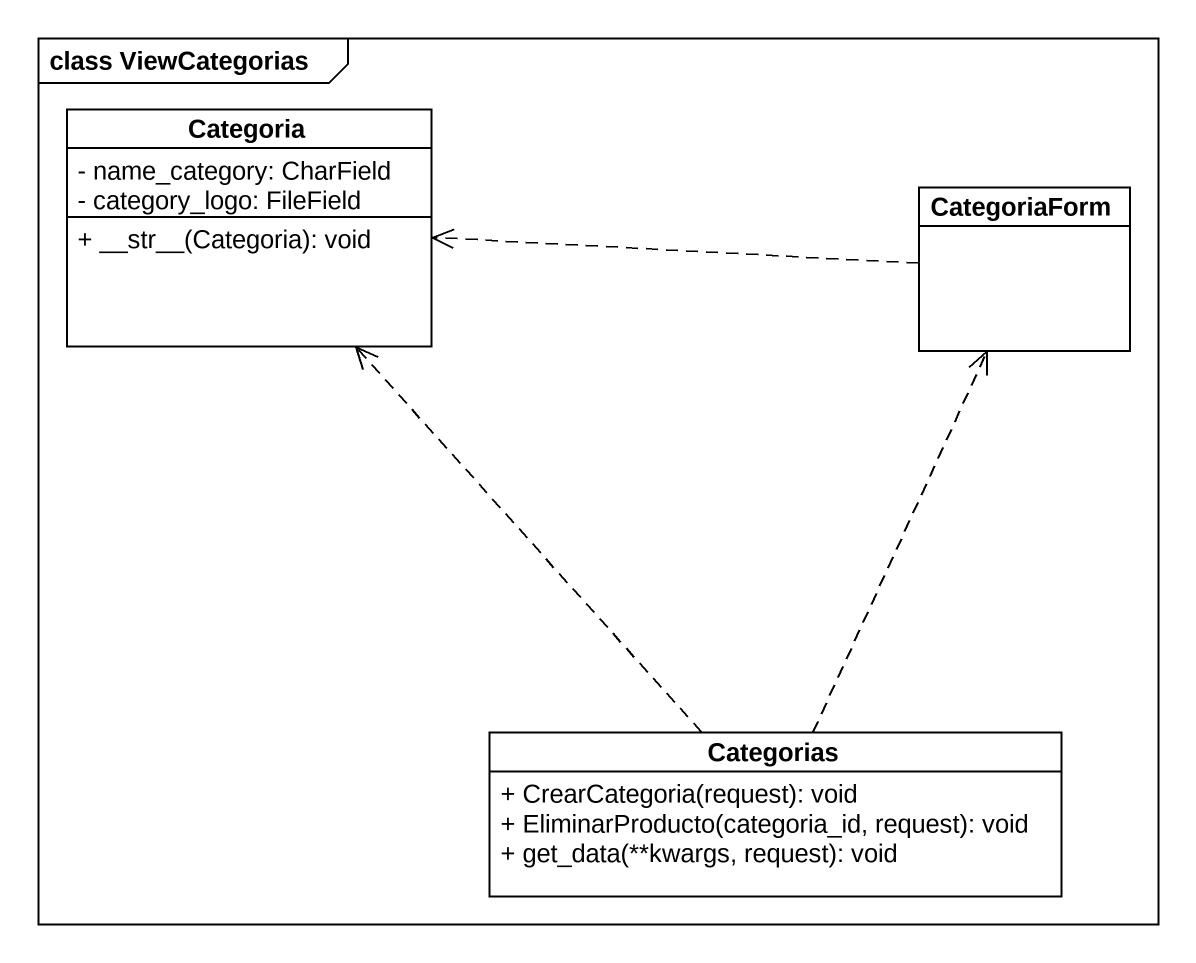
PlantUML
@startuml
mainframe class ViewCategorias
hide circle
hide empty members
skinparam classAttributeIconSize 0
class Categoria {
  - name_category: CharField
  - category_logo: FileField
  + ~__str~__(Categoria): void
}
class CategoriaForm
class Categorias {
  + CrearCategoria(request): void
  + EliminarProducto(categoria_id, request): void
  + get_data(**kwargs, request): void
}
CategoriaForm .left.> Categoria
Categorias .up.> Categoria
Categorias .up.> CategoriaForm
@enduml
